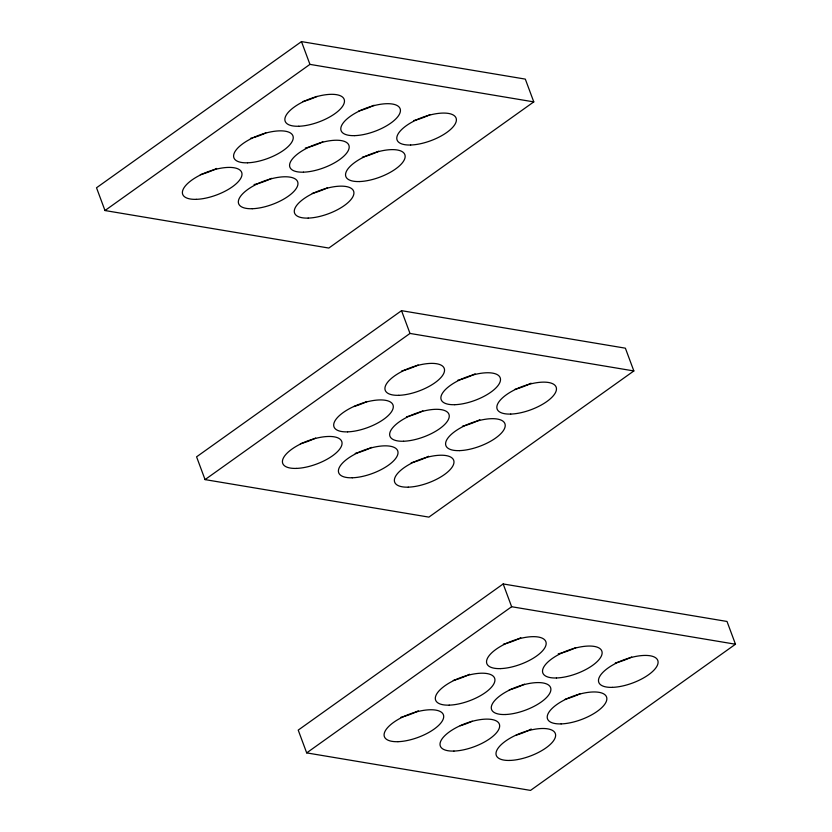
<?xml version="1.0" encoding="UTF-8"?>
<svg xmlns="http://www.w3.org/2000/svg" width="832" height="832" viewBox="0 0 832 832"><rect width="100%" height="100%" fill="white"/><g stroke="black" fill="none" stroke-linecap="round" stroke-linejoin="round"><path stroke-width="1.25" d="M301.475 41.6L96.522 187.772L104.988 210.538L328.827 248.05L533.78 101.889L525.314 79.113L301.475 41.6L309.941 64.376L533.78 101.889M104.988 210.538L309.941 64.376M401.534 310.669L196.581 456.83L205.057 479.606L428.896 517.119L633.849 370.947L625.383 348.182L401.534 310.669L409.999 333.434L633.849 370.947M205.057 479.606L409.999 333.434M503.173 583.95L298.22 730.111L306.686 752.887L530.525 790.4L735.478 644.228L727.012 621.462L503.173 583.95L511.638 606.726L735.478 644.228M306.686 752.887L511.638 606.726M472.212 721.188A31.47 12.397 -20.4 0 1 460.2 725.764M575.723 647.598A31.47 12.397 -20.4 0 1 558.241 653.827M418.298 710.788A31.47 12.397 -20.4 0 1 400.91 717.278M469.539 674.242A31.47 12.397 -20.4 0 1 453.263 680.451M520.78 637.707A31.47 12.397 -20.4 0 1 503.391 644.186M631.686 656.978A31.47 12.397 -20.4 0 1 615.306 662.948M524.482 684.143A31.47 12.397 -20.4 0 1 509.226 689.832M580.445 693.524A31.47 12.397 -20.4 0 1 565.178 699.213M531.211 729.019A31.47 12.397 -20.4 0 1 516.162 735.145M371.613 447.398A31.47 12.397 -20.4 0 1 355.243 453.367M475.103 373.797A31.47 12.397 -20.4 0 1 457.714 380.286M315.65 438.017A31.47 12.397 -20.4 0 1 300.394 443.716M366.891 401.482A31.47 12.397 -20.4 0 1 353.839 406.567M418.132 364.936A31.47 12.397 -20.4 0 1 401.752 370.906M531.066 383.178A31.47 12.397 -20.4 0 1 514.79 389.386M422.854 410.862A31.47 12.397 -20.4 0 1 406.474 416.822M479.825 419.723A31.47 12.397 -20.4 0 1 462.436 426.202M428.584 456.258A31.47 12.397 -20.4 0 1 411.206 462.748M271.544 178.339A31.47 12.397 -20.4 0 1 254.072 184.558M374.026 105.248A31.47 12.397 -20.4 0 1 358.758 110.947M216.601 168.438A31.47 12.397 -20.4 0 1 200.325 174.647M265.793 132.922A31.47 12.397 -20.4 0 1 253.781 137.498M252.668 137.81A31.47 12.397 -20.4 0 1 250.453 138.382M317.034 96.377A31.47 12.397 -20.4 0 1 302.796 101.566M429.988 114.629A31.47 12.397 -20.4 0 1 413.608 120.598M322.785 141.794A31.47 12.397 -20.4 0 1 305.313 148.023M378.747 151.174A31.47 12.397 -20.4 0 1 362.378 157.144M327.506 187.71A31.47 12.397 -20.4 0 1 312.25 193.409M500.448 668.606A31.47 12.397 -20.4 0 0 546.146 643.999A31.47 12.397 -20.4 0 0 502.486 645.32A31.47 12.397 -20.4 0 0 500.448 668.606M556.41 677.976A31.47 12.397 -20.4 0 0 602.108 653.37A31.47 12.397 -20.4 0 0 558.449 654.701A31.47 12.397 -20.4 0 0 556.41 677.976M612.373 687.357A31.47 12.397 -20.4 0 0 658.07 662.75A31.47 12.397 -20.4 0 0 614.411 664.082A31.47 12.397 -20.4 0 0 612.373 687.357M561.132 723.902A31.47 12.397 -20.4 0 0 606.83 699.296A31.47 12.397 -20.4 0 0 563.17 700.617A31.47 12.397 -20.4 0 0 561.132 723.902M509.891 760.438A31.47 12.397 -20.4 0 0 555.599 735.831A31.47 12.397 -20.4 0 0 511.93 737.162A31.47 12.397 -20.4 0 0 509.891 760.438M505.17 714.522A31.47 12.397 -20.4 0 0 550.867 689.915A31.47 12.397 -20.4 0 0 507.208 691.246A31.47 12.397 -20.4 0 0 505.17 714.522M453.929 751.067A31.47 12.397 -20.4 0 0 499.637 726.461A31.47 12.397 -20.4 0 0 455.967 727.782A31.47 12.397 -20.4 0 0 453.929 751.067M397.966 741.686A31.47 12.397 -20.4 0 0 443.674 717.08A31.47 12.397 -20.4 0 0 400.015 718.411A31.47 12.397 -20.4 0 0 397.966 741.686M449.207 705.141A31.47 12.397 -20.4 0 0 494.915 680.534A31.47 12.397 -20.4 0 0 451.246 681.866A31.47 12.397 -20.4 0 0 449.207 705.141M398.809 395.314A31.47 12.397 -20.4 0 0 444.517 370.708A31.47 12.397 -20.4 0 0 400.858 372.039A31.47 12.397 -20.4 0 0 398.809 395.314M454.771 404.695A31.47 12.397 -20.4 0 0 500.479 380.089A31.47 12.397 -20.4 0 0 456.81 381.42A31.47 12.397 -20.4 0 0 454.771 404.695M510.734 414.076A31.47 12.397 -20.4 0 0 556.442 389.47A31.47 12.397 -20.4 0 0 512.772 390.801A31.47 12.397 -20.4 0 0 510.734 414.076M459.493 450.622A31.47 12.397 -20.4 0 0 505.201 426.015A31.47 12.397 -20.4 0 0 461.542 427.336A31.47 12.397 -20.4 0 0 459.493 450.622M408.262 487.157A31.47 12.397 -20.4 0 0 453.96 462.55A31.47 12.397 -20.4 0 0 410.301 463.882A31.47 12.397 -20.4 0 0 408.262 487.157M403.541 441.241A31.47 12.397 -20.4 0 0 449.238 416.634A31.47 12.397 -20.4 0 0 405.579 417.966A31.47 12.397 -20.4 0 0 403.541 441.241M352.3 477.776A31.47 12.397 -20.4 0 0 397.998 453.17A31.47 12.397 -20.4 0 0 354.338 454.501A31.47 12.397 -20.4 0 0 352.3 477.776M296.338 468.406A31.47 12.397 -20.4 0 0 342.035 443.799A31.47 12.397 -20.4 0 0 298.376 445.12A31.47 12.397 -20.4 0 0 296.338 468.406M347.578 431.86A31.47 12.397 -20.4 0 0 393.276 407.254A31.47 12.397 -20.4 0 0 349.617 408.585A31.47 12.397 -20.4 0 0 347.578 431.86M298.75 126.256A31.47 12.397 -20.4 0 0 344.448 101.65A31.47 12.397 -20.4 0 0 300.789 102.981A31.47 12.397 -20.4 0 0 298.75 126.256M354.713 135.637A31.47 12.397 -20.4 0 0 400.41 111.03A31.47 12.397 -20.4 0 0 356.751 112.351A31.47 12.397 -20.4 0 0 354.713 135.637M410.675 145.007A31.47 12.397 -20.4 0 0 456.373 120.401A31.47 12.397 -20.4 0 0 412.714 121.732A31.47 12.397 -20.4 0 0 410.675 145.007M359.434 181.553A31.47 12.397 -20.4 0 0 405.132 156.946A31.47 12.397 -20.4 0 0 361.473 158.278A31.47 12.397 -20.4 0 0 359.434 181.553M308.194 218.098A31.47 12.397 -20.4 0 0 353.902 193.492A31.47 12.397 -20.4 0 0 310.232 194.813A31.47 12.397 -20.4 0 0 308.194 218.098M303.472 172.172A31.47 12.397 -20.4 0 0 349.17 147.566A31.47 12.397 -20.4 0 0 305.51 148.897A31.47 12.397 -20.4 0 0 303.472 172.172M252.231 208.718A31.47 12.397 -20.4 0 0 297.939 184.111A31.47 12.397 -20.4 0 0 254.27 185.442A31.47 12.397 -20.4 0 0 252.231 208.718M196.269 199.337A31.47 12.397 -20.4 0 0 241.977 174.73A31.47 12.397 -20.4 0 0 198.318 176.062A31.47 12.397 -20.4 0 0 196.269 199.337M247.51 162.802A31.47 12.397 -20.4 0 0 293.218 138.195A31.47 12.397 -20.4 0 0 249.548 139.516A31.47 12.397 -20.4 0 0 247.51 162.802"/></g></svg>
